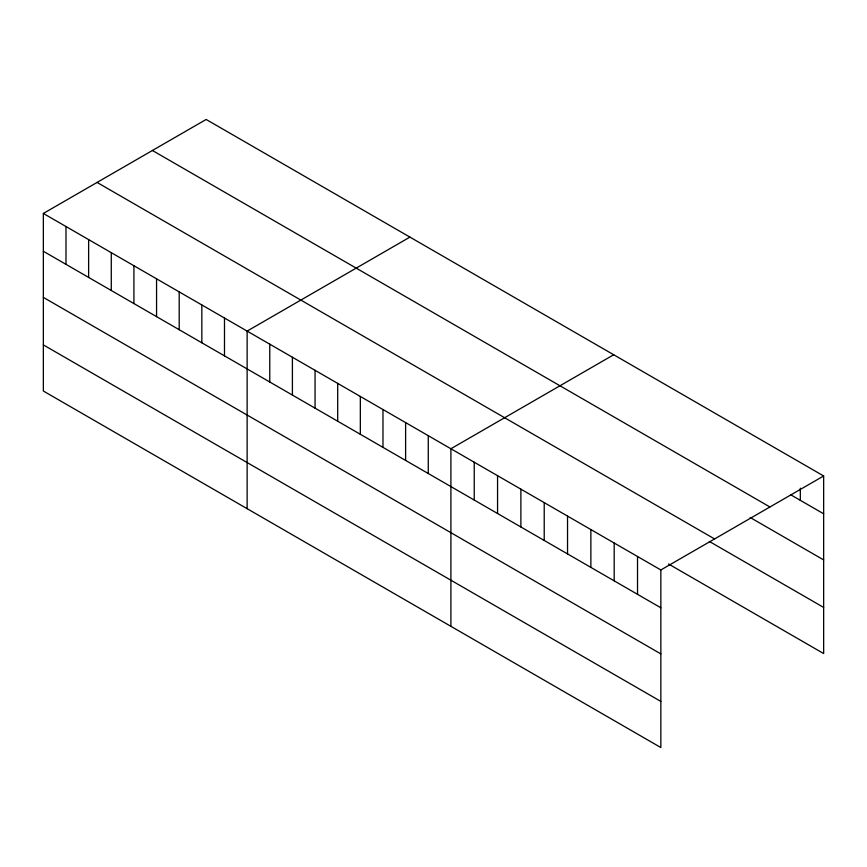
<?xml version="1.0" encoding="UTF-8"?>
<svg xmlns="http://www.w3.org/2000/svg" width="867" height="867" viewBox="0 0 867 867"><rect width="100%" height="100%" fill="white"/><g stroke="black" fill="none" stroke-linecap="round" stroke-linejoin="round"><path stroke-width="1.3" d="M43.35 213.455L660.849 569.966L660.849 747.538L43.35 391.028L43.35 213.455L206.151 119.462L823.65 475.972L823.65 653.545L668.522 563.983M409.918 237.114L247.128 331.096L247.128 508.68M613.695 354.755L450.905 448.748L450.905 626.321M660.849 569.966L823.65 475.972M790.986 494.938L823.65 513.795M152.419 150.479L769.929 506.989M750.172 517.491L823.65 559.919M97.071 182.438L714.581 538.949M709.347 541.442L823.65 607.431M43.35 251.278L660.849 607.789M43.35 297.392L660.849 653.902M43.35 344.903L660.849 701.425M800.317 488.175L800.317 500.324M637.527 556.495L637.527 594.318M614.194 543.024L614.194 580.847M590.871 529.553L590.871 567.386M567.538 516.093L567.538 553.915M544.216 502.622L544.216 540.444M520.883 489.151L520.883 526.973M497.56 475.69L497.56 513.513M474.227 462.219L474.227 500.042M428.265 435.678L428.265 473.501M405.615 422.608L405.615 460.431M382.976 409.527L382.976 447.35M360.336 396.457L360.336 434.28M337.697 383.387L337.697 421.21M315.057 370.317L315.057 408.14M292.407 357.247L292.407 395.07M269.767 344.166L269.767 382M224.488 318.026L224.488 355.849M201.838 304.956L201.838 342.779M179.198 291.886L179.198 329.709M156.559 278.806L156.559 316.639M133.919 265.736L133.919 303.558M111.279 252.665L111.279 290.488M88.629 239.595L88.629 277.418M65.99 226.525L65.99 264.348"/></g></svg>
